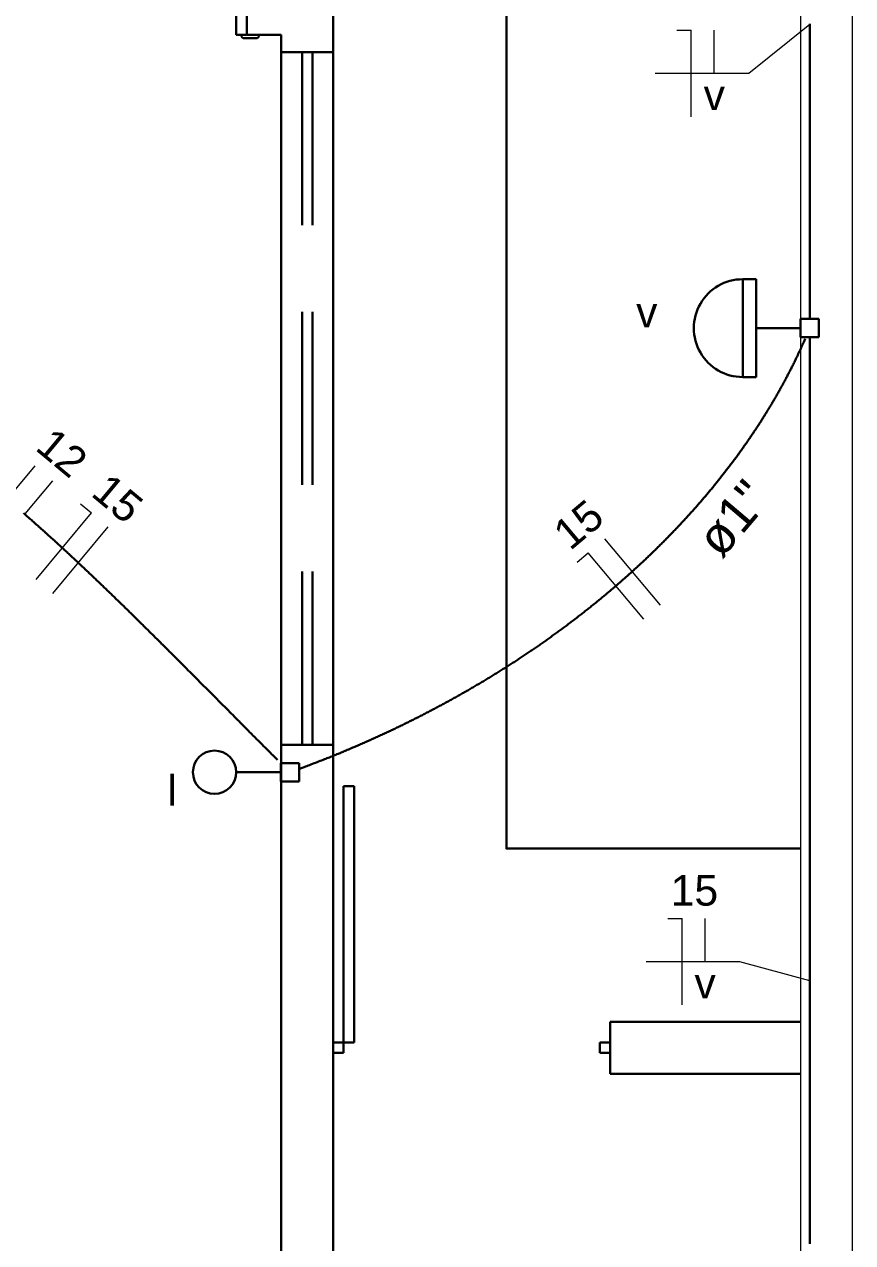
# Model space of a CAD drawing. Header units: millimetres. Extents: x 0 to 55.3, y 20.8 to 61.4.
# Drawn here: x 12.608 to 15, y 33.338 to 36.855 of the extents above; entities that cross this region are included whole.
import ezdxf

# ---------------------------------------------------------------- set-up
doc = ezdxf.new("R2010")
doc.units = ezdxf.units.MM
doc.linetypes.add('Dashed', pattern=[0.75, 0.5, -0.25])
for name, color, linetype, lineweight in [('ARQ_-_ALV_5', 1, 'Continuous', 30), ('ARQ_-_CALÇADA', 1, 'Continuous', 30), ('ARQ_-_JANELA_2', 2, 'Continuous', 30), ('ARQ_-_PORTA_2', 2, 'Continuous', 30), ('EL-Condutos', 4, 'Continuous', 30), ('EL-Fios', 2, 'Continuous', 20), ('EL-Textos_condutos', 2, 'Continuous', 20), ('EL-Textos_fios', 2, 'Continuous', 20), ('EL-Textos_pontos', 2, 'Continuous', 30), ('LOTE', 7, 'Continuous', 20), ('P-SIMBOL', 3, 'Continuous', 30)]:
    doc.layers.add(name, color=color, linetype=linetype, lineweight=lineweight)
doc.styles.add('Arial', font='Arial')

msp = doc.modelspace()

# ---------------------------------------------------------------- linework, layer by layer
at = {"layer": 'ARQ_-_ALV_5'}
for p, q in [((13.500002, 36.775499), (13.500002, 37.375499)), ((13.250002, 36.975499), (13.250002, 36.825499)), ((13.350002, 36.825499), (13.250002, 36.825499)), ((13.350002, 36.825499), (13.350002, 36.775499)), ((13.350002, 36.775499), (13.350002, 34.775499)), ((13.500002, 34.775499), (13.500002, 36.775499)), ((13.350002, 34.775499), (13.350002, 30.874499)), ((13.500002, 30.724499), (13.500002, 34.775499)), ((14.300002, 33.975499), (14.300002, 33.825499)), ((14.300002, 33.975499), (14.850002, 33.975499)), ((14.300002, 33.825499), (14.850002, 33.825499))]:
    msp.add_line(p, q, dxfattribs=at)
at = {"layer": 'ARQ_-_CALÇADA', "flags": 128}
msp.add_lwpolyline([(0.150002, 35.725499), (1.000002, 35.725499), (1.000002, 48.425499), (11.300002, 48.425499), (11.300002, 49.425499), (14.000002, 49.425499), (14.000002, 34.475499), (14.850002, 34.475499)], dxfattribs=at)
at = {"layer": 'ARQ_-_JANELA_2', "linetype": 'Dashed'}
for p, q in [((13.350002, 36.775499), (13.500002, 36.775499)), ((13.410002, 36.775499), (13.410002, 34.775499)), ((13.440002, 34.775499), (13.440002, 36.775499)), ((13.350002, 34.775499), (13.500002, 34.775499))]:
    msp.add_line(p, q, dxfattribs=at)
at = {"layer": 'ARQ_-_PORTA_2'}
for p, q in [((13.220002, 36.945499), (13.220002, 36.825499)), ((13.220002, 36.825499), (13.235002, 36.825499)), ((13.250002, 36.825499), (13.235002, 36.825499)), ((13.235002, 36.825499), (13.235002, 36.820499)), ((13.240002, 36.815499), (13.280002, 36.815499)), ((13.285002, 36.820499), (13.285002, 36.825499)), ((13.530002, 33.915499), (13.530002, 34.655499)), ((13.530002, 34.655499), (13.560002, 34.655499)), ((13.560002, 34.655499), (13.560002, 33.915499)), ((13.500002, 33.915499), (13.530002, 33.915499)), ((13.530002, 33.915499), (13.530002, 33.885499)), ((13.560002, 33.915499), (13.530002, 33.915499)), ((14.300002, 33.915499), (14.270002, 33.915499)), ((14.270002, 33.915499), (14.270002, 33.885499)), ((14.300002, 33.915499), (14.270002, 33.915499)), ((14.270002, 33.915499), (14.270002, 33.885499)), ((13.500002, 33.885499), (13.530002, 33.885499)), ((14.300002, 33.885499), (14.270002, 33.885499)), ((14.300002, 33.885499), (14.270002, 33.885499))]:
    msp.add_line(p, q, dxfattribs=at)
for centre, start, end in [((13.240002, 36.820499), 180, 270), ((13.280002, 36.820499), 270, 0)]:
    msp.add_arc(centre, 0.005, start, end, dxfattribs=at)
at = {"layer": 'EL-Condutos', "linetype": 'Continuous', "flags": 128}
for points in [[(14.876153, 36.004255), (14.876153, 36.0046), (14.876153, 36.005604), (14.876153, 36.007222), (14.876153, 36.00941), (14.876154, 36.012122), (14.876154, 36.015314), (14.876154, 36.01894), (14.876154, 36.022956), (14.876154, 36.027316), (14.876155, 36.031976), (14.876155, 36.036891), (14.876155, 36.042016), (14.876156, 36.047306), (14.876156, 36.052715), (14.876156, 36.058199), (14.876157, 36.063714), (14.876157, 36.069213), (14.876157, 36.074653), (14.876157, 36.079987), (14.876158, 36.085172), (14.876158, 36.089865), (14.876158, 36.094397), (14.876159, 36.09878), (14.876159, 36.103025), (14.876159, 36.107142), (14.876159, 36.111143), (14.876159, 36.115038), (14.87616, 36.118838), (14.87616, 36.122555), (14.87616, 36.126199), (14.87616, 36.12978), (14.876161, 36.133311), (14.876161, 36.136802), (14.876161, 36.140263), (14.876161, 36.143707), (14.876161, 36.147143), (14.876162, 36.150582), (14.876162, 36.154037), (14.876162, 36.157516), (14.876162, 36.161032), (14.876162, 36.164372), (14.876163, 36.16775), (14.876163, 36.171164), (14.876163, 36.174612), (14.876163, 36.178092), (14.876163, 36.181599), (14.876164, 36.185132), (14.876164, 36.188689), (14.876164, 36.192265), (14.876164, 36.19586), (14.876164, 36.199469), (14.876165, 36.203091), (14.876165, 36.206723), (14.876165, 36.210361), (14.876165, 36.214004), (14.876165, 36.217649), (14.876166, 36.221293), (14.876166, 36.224934), (14.876166, 36.228568), (14.876166, 36.232194), (14.876166, 36.235588), (14.876167, 36.238973), (14.876167, 36.242349), (14.876167, 36.245717), (14.876167, 36.249077), (14.876167, 36.252431), (14.876168, 36.255778), (14.876168, 36.259119), (14.876168, 36.262456), (14.876168, 36.265788), (14.876168, 36.269116), (14.876169, 36.272442), (14.876169, 36.275765), (14.876169, 36.279086), (14.876169, 36.282407), (14.876169, 36.285727), (14.87617, 36.289047), (14.87617, 36.292368), (14.87617, 36.29569), (14.87617, 36.299015), (14.87617, 36.302143), (14.87617, 36.305275), (14.876171, 36.308408), (14.876171, 36.311543), (14.876171, 36.314681), (14.876171, 36.317819), (14.876171, 36.32096), (14.876172, 36.324102), (14.876172, 36.327245), (14.876172, 36.330389), (14.876172, 36.333534), (14.876172, 36.336679), (14.876173, 36.339826), (14.876173, 36.342972), (14.876173, 36.346119), (14.876173, 36.349267), (14.876173, 36.352414), (14.876173, 36.35556), (14.876174, 36.358707), (14.876174, 36.361853), (14.876174, 36.364817), (14.876174, 36.36778), (14.876174, 36.370743), (14.876175, 36.373705), (14.876175, 36.376667), (14.876175, 36.379628), (14.876175, 36.382589), (14.876175, 36.38555), (14.876175, 36.38851), (14.876176, 36.391471), (14.876176, 36.394431), (14.876176, 36.39739), (14.876176, 36.40035), (14.876176, 36.403309), (14.876176, 36.406269), (14.876177, 36.409228), (14.876177, 36.412188), (14.876177, 36.415147), (14.876177, 36.418107), (14.876177, 36.421067), (14.876178, 36.423863), (14.876178, 36.42666), (14.876178, 36.429457), (14.876178, 36.432254), (14.876178, 36.435051), (14.876178, 36.437848), (14.876179, 36.440645), (14.876179, 36.443443), (14.876179, 36.44624), (14.876179, 36.449038), (14.876179, 36.451835), (14.876179, 36.454633), (14.87618, 36.45743), (14.87618, 36.460228), (14.87618, 36.463026), (14.87618, 36.465823), (14.87618, 36.468621), (14.87618, 36.471419), (14.876181, 36.474216), (14.876181, 36.477014), (14.876181, 36.479666), (14.876181, 36.482318), (14.876181, 36.48497), (14.876181, 36.487622), (14.876182, 36.490275), (14.876182, 36.492927), (14.876182, 36.495579), (14.876182, 36.49823), (14.876182, 36.500882), (14.876182, 36.503534), (14.876183, 36.506186), (14.876183, 36.508838), (14.876183, 36.51149), (14.876183, 36.514142), (14.876183, 36.516794), (14.876183, 36.519446), (14.876184, 36.522098), (14.876184, 36.52475), (14.876184, 36.527402), (14.876184, 36.530053), (14.876184, 36.532578), (14.876184, 36.535102), (14.876185, 36.537627), (14.876185, 36.540151), (14.876185, 36.542676), (14.876185, 36.5452), (14.876185, 36.547725), (14.876185, 36.550249), (14.876186, 36.552773), (14.876186, 36.555298), (14.876186, 36.557822), (14.876186, 36.560347), (14.876186, 36.562871), (14.876186, 36.565396), (14.876187, 36.56792), (14.876187, 36.570445), (14.876187, 36.572969), (14.876187, 36.575494), (14.876187, 36.578018), (14.876187, 36.580543), (14.876188, 36.582958), (14.876188, 36.585373), (14.876188, 36.587788), (14.876188, 36.590202), (14.876188, 36.592617), (14.876188, 36.595032), (14.876189, 36.597447), (14.876189, 36.599862), (14.876189, 36.602277), (14.876189, 36.604692), (14.876189, 36.607107), (14.876189, 36.609521), (14.876189, 36.611936), (14.87619, 36.614351), (14.87619, 36.616766), (14.87619, 36.619181), (14.87619, 36.621596), (14.87619, 36.624011), (14.87619, 36.626426), (14.876191, 36.62884), (14.876191, 36.631164), (14.876191, 36.633487), (14.876191, 36.63581), (14.876191, 36.638133), (14.876191, 36.640456), (14.876192, 36.64278), (14.876192, 36.645103), (14.876192, 36.647426), (14.876192, 36.649749), (14.876192, 36.652072), (14.876192, 36.654396), (14.876193, 36.656719), (14.876193, 36.659042), (14.876193, 36.661365), (14.876193, 36.663688), (14.876193, 36.666012), (14.876193, 36.668335), (14.876194, 36.670658), (14.876194, 36.672981), (14.876194, 36.675304), (14.876194, 36.677554), (14.876194, 36.679803), (14.876194, 36.682053), (14.876195, 36.684302), (14.876195, 36.686551), (14.876195, 36.688801), (14.876195, 36.69105), (14.876195, 36.6933), (14.876195, 36.695549), (14.876196, 36.697799), (14.876196, 36.700048), (14.876196, 36.702297), (14.876196, 36.704547), (14.876196, 36.706796), (14.876196, 36.709046), (14.876196, 36.711295), (14.876197, 36.713545), (14.876197, 36.715794), (14.876197, 36.718043), (14.876197, 36.720293), (14.876197, 36.722486), (14.876197, 36.72468), (14.876198, 36.726873), (14.876198, 36.729067), (14.876198, 36.731261), (14.876198, 36.733454), (14.876198, 36.735648), (14.876198, 36.737841), (14.876199, 36.740035), (14.876199, 36.742228), (14.876199, 36.744422), (14.876199, 36.746615), (14.876199, 36.748809), (14.876199, 36.751002), (14.8762, 36.753196), (14.8762, 36.75539), (14.8762, 36.757583), (14.8762, 36.759777), (14.8762, 36.76197), (14.876201, 36.764164), (14.876201, 36.766319), (14.876201, 36.768475), (14.876201, 36.770631), (14.876201, 36.772786), (14.876201, 36.774942), (14.876202, 36.777097), (14.876202, 36.779253), (14.876202, 36.781408), (14.876202, 36.783564), (14.876202, 36.78572), (14.876202, 36.787875), (14.876203, 36.790031), (14.876203, 36.792186), (14.876203, 36.794342), (14.876203, 36.796498), (14.876203, 36.798653), (14.876203, 36.800809), (14.876204, 36.802964), (14.876204, 36.80512), (14.876204, 36.807276), (14.876204, 36.809411), (14.876204, 36.811547), (14.876204, 36.813682), (14.876205, 36.815818), (14.876205, 36.817953), (14.876205, 36.820089), (14.876205, 36.822224), (14.876205, 36.82436), (14.876206, 36.826495), (14.876206, 36.828631), (14.876206, 36.830766), (14.876206, 36.832902), (14.876206, 36.835037), (14.876206, 36.837173), (14.876207, 36.839309), (14.876207, 36.841444), (14.876207, 36.84358), (14.876207, 36.845715), (14.876207, 36.847851), (14.876207, 36.849986), (14.876208, 36.85212), (14.876208, 36.854253), (14.876208, 36.856386)], [(14.876152, 35.953137), (14.876152, 35.952371), (14.876152, 35.950138), (14.876153, 35.946538), (14.876153, 35.941672), (14.876153, 35.93564), (14.876153, 35.928541), (14.876153, 35.920476), (14.876153, 35.911545), (14.876154, 35.901847), (14.876154, 35.891482), (14.876154, 35.880551), (14.876155, 35.869154), (14.876155, 35.85739), (14.876155, 35.84536), (14.876156, 35.833163), (14.876156, 35.8209), (14.876156, 35.808671), (14.876156, 35.796575), (14.876157, 35.784712), (14.876157, 35.773184), (14.876157, 35.762766), (14.876158, 35.752703), (14.876158, 35.742973), (14.876158, 35.733549), (14.876158, 35.724408), (14.876159, 35.715525), (14.876159, 35.706877), (14.876159, 35.698439), (14.876159, 35.690187), (14.87616, 35.682097), (14.87616, 35.674144), (14.87616, 35.666304), (14.87616, 35.658553), (14.87616, 35.650866), (14.876161, 35.64322), (14.876161, 35.63559), (14.876161, 35.627952), (14.876161, 35.620282), (14.876161, 35.612555), (14.876162, 35.604747), (14.876162, 35.597344), (14.876162, 35.589855), (14.876162, 35.582285), (14.876162, 35.574641), (14.876163, 35.566928), (14.876163, 35.559153), (14.876163, 35.55132), (14.876163, 35.543437), (14.876163, 35.535509), (14.876164, 35.527541), (14.876164, 35.51954), (14.876164, 35.511511), (14.876164, 35.503461), (14.876165, 35.495395), (14.876165, 35.48732), (14.876165, 35.47924), (14.876165, 35.471163), (14.876165, 35.463093), (14.876166, 35.455037), (14.876166, 35.447), (14.876166, 35.439489), (14.876166, 35.431998), (14.876166, 35.424526), (14.876167, 35.417073), (14.876167, 35.409636), (14.876167, 35.402215), (14.876167, 35.394808), (14.876167, 35.387412), (14.876168, 35.380028), (14.876168, 35.372654), (14.876168, 35.365287), (14.876168, 35.357927), (14.876168, 35.350573), (14.876169, 35.343222), (14.876169, 35.335874), (14.876169, 35.328526), (14.876169, 35.321178), (14.876169, 35.313829), (14.87617, 35.306476), (14.87617, 35.299118), (14.87617, 35.292204), (14.87617, 35.285285), (14.87617, 35.278362), (14.876171, 35.271434), (14.876171, 35.264502), (14.876171, 35.257567), (14.876171, 35.250627), (14.876171, 35.243685), (14.876172, 35.236741), (14.876172, 35.229794), (14.876172, 35.222845), (14.876172, 35.215894), (14.876172, 35.208942), (14.876172, 35.201989), (14.876173, 35.195036), (14.876173, 35.188082), (14.876173, 35.181129), (14.876173, 35.174176), (14.876173, 35.167223), (14.876174, 35.160272), (14.876174, 35.153733), (14.876174, 35.147196), (14.876174, 35.140659), (14.876174, 35.134124), (14.876175, 35.12759), (14.876175, 35.121057), (14.876175, 35.114524), (14.876175, 35.107992), (14.876175, 35.101461), (14.876175, 35.09493), (14.876176, 35.0884), (14.876176, 35.081871), (14.876176, 35.075341), (14.876176, 35.068812), (14.876176, 35.062283), (14.876177, 35.055754), (14.876177, 35.049225), (14.876177, 35.042696), (14.876177, 35.036167), (14.876177, 35.029637), (14.876177, 35.023476), (14.876178, 35.017315), (14.876178, 35.011154), (14.876178, 35.004992), (14.876178, 34.99883), (14.876178, 34.992668), (14.876178, 34.986505), (14.876179, 34.980343), (14.876179, 34.97418), (14.876179, 34.968017), (14.876179, 34.961854), (14.876179, 34.955691), (14.87618, 34.949528), (14.87618, 34.943365), (14.87618, 34.937202), (14.87618, 34.931038), (14.87618, 34.924875), (14.87618, 34.918712), (14.876181, 34.912549), (14.876181, 34.906386), (14.876181, 34.900551), (14.876181, 34.894716), (14.876181, 34.888881), (14.876181, 34.883046), (14.876182, 34.877211), (14.876182, 34.871376), (14.876182, 34.865541), (14.876182, 34.859707), (14.876182, 34.853872), (14.876182, 34.848037), (14.876183, 34.842203), (14.876183, 34.836368), (14.876183, 34.830534), (14.876183, 34.824699), (14.876183, 34.818865), (14.876183, 34.81303), (14.876184, 34.807196), (14.876184, 34.801361), (14.876184, 34.795526), (14.876184, 34.789692), (14.876184, 34.784144), (14.876185, 34.778596), (14.876185, 34.773048), (14.876185, 34.7675), (14.876185, 34.761951), (14.876185, 34.756403), (14.876185, 34.750855), (14.876186, 34.745307), (14.876186, 34.739759), (14.876186, 34.734211), (14.876186, 34.728662), (14.876186, 34.723114), (14.876186, 34.717566), (14.876187, 34.712018), (14.876187, 34.70647), (14.876187, 34.700922), (14.876187, 34.695373), (14.876187, 34.689825), (14.876187, 34.684277), (14.876188, 34.678729), (14.876188, 34.673426), (14.876188, 34.668123), (14.876188, 34.66282), (14.876188, 34.657517), (14.876188, 34.652214), (14.876189, 34.646911), (14.876189, 34.641608), (14.876189, 34.636305), (14.876189, 34.631002), (14.876189, 34.625699), (14.876189, 34.620396), (14.87619, 34.615093), (14.87619, 34.60979), (14.87619, 34.604487), (14.87619, 34.599184), (14.87619, 34.593881), (14.87619, 34.588579), (14.876191, 34.583276), (14.876191, 34.577973), (14.876191, 34.57267), (14.876191, 34.567571), (14.876191, 34.562472), (14.876191, 34.557372), (14.876192, 34.552273), (14.876192, 34.547174), (14.876192, 34.542075), (14.876192, 34.536976), (14.876192, 34.531877), (14.876192, 34.526778), (14.876193, 34.521679), (14.876193, 34.51658), (14.876193, 34.511481), (14.876193, 34.506382), (14.876193, 34.501283), (14.876193, 34.496184), (14.876194, 34.491084), (14.876194, 34.485985), (14.876194, 34.480886), (14.876194, 34.475787), (14.876194, 34.470688), (14.876194, 34.465752), (14.876195, 34.460815), (14.876195, 34.455879), (14.876195, 34.450942), (14.876195, 34.446006), (14.876195, 34.441069), (14.876195, 34.436132), (14.876196, 34.431196), (14.876196, 34.426259), (14.876196, 34.421323), (14.876196, 34.416386), (14.876196, 34.41145), (14.876196, 34.406513), (14.876197, 34.401577), (14.876197, 34.39664), (14.876197, 34.391704), (14.876197, 34.386767), (14.876197, 34.381831), (14.876197, 34.376894), (14.876198, 34.371958), (14.876198, 34.367142), (14.876198, 34.362327), (14.876198, 34.357512), (14.876198, 34.352696), (14.876198, 34.347881), (14.876199, 34.343066), (14.876199, 34.33825), (14.876199, 34.333435), (14.876199, 34.32862), (14.876199, 34.323804), (14.876199, 34.318989), (14.8762, 34.314174), (14.8762, 34.309359), (14.8762, 34.304543), (14.8762, 34.299728), (14.8762, 34.294913), (14.8762, 34.290097), (14.876201, 34.285282), (14.876201, 34.280467), (14.876201, 34.275651), (14.876201, 34.270916), (14.876201, 34.26618), (14.876202, 34.261445), (14.876202, 34.25671), (14.876202, 34.251974), (14.876202, 34.247239), (14.876202, 34.242503), (14.876202, 34.237768), (14.876203, 34.233033), (14.876203, 34.228297), (14.876203, 34.223562), (14.876203, 34.218826), (14.876203, 34.214091), (14.876203, 34.209355), (14.876204, 34.20462), (14.876204, 34.199885), (14.876204, 34.195149), (14.876204, 34.190414), (14.876204, 34.185678), (14.876205, 34.180943), (14.876205, 34.176246), (14.876205, 34.171549), (14.876205, 34.166852), (14.876205, 34.162155), (14.876205, 34.157458), (14.876206, 34.152762), (14.876206, 34.148065), (14.876206, 34.143368), (14.876206, 34.138671), (14.876206, 34.133974), (14.876207, 34.129277), (14.876207, 34.12458), (14.876207, 34.119884), (14.876207, 34.115187), (14.876207, 34.11049), (14.876207, 34.105793), (14.876208, 34.101096), (14.876208, 34.096399), (14.876208, 34.091702), (14.876208, 34.087005), (14.876208, 34.082306), (14.876209, 34.077606), (14.876209, 34.072907), (14.876209, 34.068207), (14.876209, 34.063507), (14.876209, 34.058808), (14.87621, 34.054108), (14.87621, 34.049408), (14.87621, 34.044709), (14.87621, 34.040009), (14.87621, 34.035309), (14.87621, 34.03061), (14.876211, 34.02591), (14.876211, 34.021211), (14.876211, 34.016511), (14.876211, 34.011811), (14.876211, 34.007112), (14.876212, 34.002412), (14.876212, 33.997712), (14.876212, 33.993013), (14.876212, 33.988269), (14.876212, 33.983525), (14.876213, 33.978781), (14.876213, 33.974038), (14.876213, 33.969294), (14.876213, 33.96455), (14.876213, 33.959807), (14.876214, 33.955063), (14.876214, 33.950319), (14.876214, 33.945575), (14.876214, 33.940832), (14.876214, 33.936088), (14.876215, 33.931344), (14.876215, 33.9266), (14.876215, 33.921857), (14.876215, 33.917113), (14.876215, 33.912369), (14.876216, 33.907625), (14.876216, 33.902882), (14.876216, 33.898138), (14.876216, 33.893309), (14.876216, 33.88848), (14.876217, 33.88365), (14.876217, 33.878821), (14.876217, 33.873992), (14.876217, 33.869163), (14.876218, 33.864334), (14.876218, 33.859504), (14.876218, 33.854675), (14.876218, 33.849846), (14.876218, 33.845017), (14.876219, 33.840188), (14.876219, 33.835359), (14.876219, 33.830529), (14.876219, 33.8257), (14.876219, 33.820871), (14.87622, 33.816042), (14.87622, 33.811213), (14.87622, 33.806384), (14.87622, 33.801554), (14.876221, 33.796598), (14.876221, 33.791643), (14.876221, 33.786687), (14.876221, 33.781731), (14.876221, 33.776775), (14.876222, 33.771819), (14.876222, 33.766863), (14.876222, 33.761907), (14.876222, 33.756951), (14.876223, 33.751995), (14.876223, 33.747039), (14.876223, 33.742083), (14.876223, 33.737127), (14.876223, 33.732171), (14.876224, 33.727215), (14.876224, 33.722259), (14.876224, 33.717304), (14.876224, 33.712348), (14.876225, 33.707392), (14.876225, 33.702436), (14.876225, 33.697312), (14.876225, 33.692188), (14.876226, 33.687064), (14.876226, 33.68194), (14.876226, 33.676816), (14.876226, 33.671692), (14.876227, 33.666568), (14.876227, 33.661443), (14.876227, 33.656319), (14.876227, 33.651195), (14.876227, 33.646071), (14.876228, 33.640947), (14.876228, 33.635823), (14.876228, 33.630699), (14.876228, 33.625575), (14.876229, 33.620451), (14.876229, 33.615327), (14.876229, 33.610203), (14.876229, 33.605079), (14.87623, 33.599955), (14.87623, 33.594622), (14.87623, 33.589288), (14.87623, 33.583955), (14.876231, 33.578621), (14.876231, 33.573288), (14.876231, 33.567955), (14.876231, 33.562621), (14.876232, 33.557288), (14.876232, 33.551954), (14.876232, 33.546621), (14.876233, 33.541287), (14.876233, 33.535954), (14.876233, 33.53062), (14.876233, 33.525287), (14.876234, 33.519954), (14.876234, 33.51462), (14.876234, 33.509287), (14.876234, 33.503953), (14.876235, 33.49862), (14.876235, 33.493286), (14.876235, 33.487702), (14.876235, 33.482118), (14.876236, 33.476534), (14.876236, 33.470949), (14.876236, 33.465365), (14.876236, 33.459781), (14.876237, 33.454197), (14.876237, 33.448612), (14.876237, 33.443028), (14.876238, 33.437444), (14.876238, 33.43186), (14.876238, 33.426276), (14.876238, 33.420691), (14.876239, 33.415107), (14.876239, 33.409523), (14.876239, 33.403939), (14.87624, 33.398355), (14.87624, 33.392771), (14.87624, 33.387186), (14.87624, 33.381602), (14.876241, 33.375726), (14.876241, 33.36985), (14.876241, 33.363974), (14.876242, 33.358098), (14.876242, 33.352222), (14.876242, 33.346346), (14.876242, 33.340469), (14.876243, 33.334593)], [(12.605627, 35.4439), (12.608229, 35.441633), (12.610829, 35.439364), (12.613428, 35.437094), (12.616025, 35.434821), (12.61862, 35.432547), (12.621214, 35.43027), (12.623841, 35.427962), (12.626467, 35.425651), (12.62909, 35.423339), (12.631713, 35.421025), (12.634333, 35.418709), (12.636952, 35.416391), (12.63957, 35.414072), (12.642186, 35.411751), (12.6448, 35.409428), (12.647413, 35.407103), (12.650024, 35.404776), (12.652633, 35.402448), (12.655242, 35.400118), (12.657848, 35.397787), (12.660453, 35.395453), (12.663057, 35.393118), (12.665659, 35.390782), (12.66826, 35.388443), (12.670859, 35.386104), (12.673457, 35.383762), (12.67609, 35.381386), (12.678721, 35.379008), (12.681351, 35.376628), (12.68398, 35.374247), (12.686607, 35.371864), (12.689233, 35.36948), (12.691857, 35.367094), (12.69448, 35.364706), (12.697101, 35.362317), (12.699721, 35.359926), (12.70234, 35.357534), (12.704957, 35.35514), (12.707573, 35.352745), (12.710187, 35.350349), (12.7128, 35.34795), (12.715412, 35.345551), (12.718022, 35.343149), (12.720631, 35.340747), (12.723239, 35.338343), (12.725845, 35.335937), (12.728489, 35.333495), (12.731132, 35.331051), (12.733773, 35.328606), (12.736412, 35.326159), (12.739051, 35.323711), (12.741688, 35.321261), (12.744324, 35.31881), (12.746958, 35.316358), (12.749591, 35.313904), (12.752223, 35.311449), (12.754854, 35.308992), (12.757484, 35.306535), (12.760112, 35.304076), (12.762739, 35.301615), (12.765365, 35.299154), (12.76799, 35.296691), (12.770613, 35.294226), (12.773235, 35.291761), (12.775856, 35.289294), (12.778476, 35.286826), (12.781135, 35.284319), (12.783793, 35.281811), (12.78645, 35.279301), (12.789106, 35.27679), (12.79176, 35.274278), (12.794413, 35.271765), (12.797065, 35.26925), (12.799716, 35.266735), (12.802366, 35.264218), (12.805015, 35.2617), (12.807663, 35.259181), (12.810309, 35.25666), (12.812955, 35.254139), (12.815599, 35.251616), (12.818243, 35.249093), (12.820885, 35.246568), (12.823527, 35.244042), (12.826167, 35.241515), (12.828806, 35.238987), (12.831445, 35.236458), (12.834124, 35.233888), (12.836802, 35.231317), (12.839479, 35.228744), (12.842155, 35.226171), (12.844831, 35.223596), (12.847505, 35.221021), (12.850178, 35.218444), (12.85285, 35.215867), (12.855522, 35.213288), (12.858192, 35.210709), (12.860861, 35.208128), (12.86353, 35.205547), (12.866197, 35.202965), (12.868864, 35.200381), (12.87153, 35.197797), (12.874195, 35.195212), (12.876859, 35.192626), (12.879522, 35.190039), (12.882184, 35.187451), (12.884845, 35.184863), (12.887549, 35.182231), (12.890252, 35.179598), (12.892955, 35.176965), (12.895656, 35.17433), (12.898357, 35.171695), (12.901057, 35.169059), (12.903756, 35.166422), (12.906454, 35.163785), (12.909151, 35.161146), (12.911848, 35.158507), (12.914544, 35.155866), (12.917239, 35.153225), (12.919933, 35.150584), (12.922627, 35.147941), (12.92532, 35.145298), (12.928012, 35.142654), (12.930703, 35.140009), (12.933394, 35.137363), (12.936085, 35.134717), (12.938774, 35.13207), (12.941508, 35.129377), (12.944241, 35.126685), (12.946974, 35.123991), (12.949706, 35.121297), (12.952437, 35.118602), (12.955168, 35.115906), (12.957898, 35.11321), (12.960627, 35.110513), (12.963356, 35.107815), (12.966084, 35.105117), (12.968811, 35.102418), (12.971538, 35.099719), (12.974264, 35.097019), (12.976989, 35.094319), (12.979714, 35.091618), (12.982438, 35.088917), (12.985161, 35.086216), (12.987883, 35.083514), (12.990605, 35.080811), (12.993326, 35.078108), (12.996093, 35.075359), (12.99886, 35.072609), (13.001626, 35.069859), (13.004391, 35.067108), (13.007155, 35.064357), (13.00992, 35.061605), (13.012683, 35.058853), (13.015447, 35.0561), (13.01821, 35.053347), (13.020973, 35.050593), (13.023735, 35.047838), (13.026498, 35.045082), (13.02926, 35.042326), (13.032022, 35.039569), (13.034785, 35.036811), (13.037547, 35.034052), (13.040309, 35.031293), (13.043072, 35.028532), (13.045834, 35.025771), (13.048597, 35.023009), (13.051409, 35.020197), (13.05422, 35.017385), (13.057031, 35.014572), (13.059842, 35.011758), (13.062653, 35.008944), (13.065464, 35.00613), (13.068274, 35.003316), (13.071083, 35.000502), (13.073891, 34.997688), (13.076698, 34.994875), (13.079504, 34.992062), (13.082309, 34.98925), (13.085112, 34.986439), (13.087914, 34.983629), (13.090714, 34.98082), (13.093512, 34.978012), (13.096308, 34.975207), (13.099102, 34.972402), (13.101893, 34.9696), (13.104682, 34.9668), (13.107518, 34.963952), (13.110352, 34.961107), (13.113184, 34.958262), (13.116015, 34.955418), (13.118846, 34.952573), (13.121677, 34.949729), (13.124509, 34.946883), (13.127343, 34.944035), (13.130178, 34.941185), (13.133017, 34.938332), (13.135858, 34.935475), (13.138703, 34.932614), (13.141553, 34.929749), (13.144408, 34.926878), (13.147268, 34.924002), (13.150135, 34.921119), (13.153009, 34.918229), (13.15589, 34.915332), (13.158779, 34.912426), (13.161677, 34.909512), (13.164635, 34.906536), (13.167602, 34.903553), (13.170573, 34.900565), (13.173547, 34.897574), (13.176521, 34.894582), (13.179494, 34.891592), (13.182463, 34.888606), (13.185426, 34.885626), (13.18838, 34.882654), (13.191324, 34.879694), (13.194255, 34.876746), (13.19717, 34.873813), (13.200068, 34.870898), (13.202946, 34.868003), (13.205803, 34.86513), (13.208635, 34.862281), (13.21144, 34.859459), (13.214217, 34.856666), (13.216963, 34.853903), (13.219676, 34.851174), (13.222403, 34.848431), (13.225103, 34.845715), (13.227783, 34.843019), (13.230452, 34.840334), (13.233119, 34.837652), (13.235793, 34.834963), (13.238482, 34.832259), (13.241195, 34.829532), (13.24394, 34.826772), (13.246727, 34.823972), (13.249564, 34.821122), (13.252459, 34.818214), (13.255422, 34.815239), (13.258461, 34.812189), (13.261584, 34.809054), (13.264801, 34.805827), (13.26812, 34.802498), (13.271549, 34.799059), (13.275098, 34.795502), (13.278775, 34.791817), (13.282653, 34.787931), (13.28664, 34.783937), (13.290703, 34.779869), (13.294807, 34.775759), (13.29892, 34.771642), (13.303009, 34.767549), (13.30704, 34.763514), (13.31098, 34.759571), (13.314796, 34.755752), (13.318455, 34.752091), (13.321923, 34.748621), (13.325167, 34.745375), (13.328154, 34.742387), (13.33085, 34.73969), (13.333223, 34.737316), (13.335239, 34.735299), (13.336865, 34.733673), (13.338068, 34.73247), (13.338814, 34.731724), (13.33907, 34.731468)]]:
    msp.add_lwpolyline(points, dxfattribs=at)
at = {"layer": 'EL-Condutos', "linetype": 'Dashed', "ltscale": 7, "flags": 128}
msp.add_lwpolyline([(13.400786, 34.705433), (13.401065, 34.705537), (13.401877, 34.70584), (13.403185, 34.706329), (13.404955, 34.706991), (13.407149, 34.707812), (13.409732, 34.708779), (13.412667, 34.70988), (13.415918, 34.7111), (13.419449, 34.712426), (13.423223, 34.713846), (13.427205, 34.715346), (13.431358, 34.716912), (13.435646, 34.718532), (13.440033, 34.720192), (13.444482, 34.721879), (13.448959, 34.72358), (13.453425, 34.725282), (13.457845, 34.72697), (13.462184, 34.728633), (13.466404, 34.730257), (13.470468, 34.731827), (13.474389, 34.733349), (13.478174, 34.734826), (13.481835, 34.736261), (13.485381, 34.737658), (13.488821, 34.739021), (13.492166, 34.740352), (13.495424, 34.741657), (13.498606, 34.742937), (13.501721, 34.744197), (13.504778, 34.74544), (13.507789, 34.746669), (13.510761, 34.747889), (13.513705, 34.749103), (13.516631, 34.750314), (13.519547, 34.751526), (13.522465, 34.752742), (13.525393, 34.753966), (13.528341, 34.755201), (13.531318, 34.756452), (13.534326, 34.757717), (13.53737, 34.758999), (13.540448, 34.760298), (13.543557, 34.761613), (13.546696, 34.762942), (13.54986, 34.764285), (13.553049, 34.76564), (13.556258, 34.767008), (13.559487, 34.768386), (13.562731, 34.769774), (13.565988, 34.771171), (13.569256, 34.772576), (13.572533, 34.773988), (13.575815, 34.775407), (13.5791, 34.77683), (13.582385, 34.778258), (13.585668, 34.779689), (13.588947, 34.781123), (13.592218, 34.782558), (13.59548, 34.783993), (13.59872, 34.785424), (13.601949, 34.786855), (13.605166, 34.788285), (13.608374, 34.789716), (13.611571, 34.791148), (13.61476, 34.79258), (13.61794, 34.794014), (13.621113, 34.795449), (13.624278, 34.796885), (13.627438, 34.798323), (13.630592, 34.799763), (13.633741, 34.801205), (13.636886, 34.80265), (13.640027, 34.804098), (13.643165, 34.805548), (13.646302, 34.807002), (13.649437, 34.80846), (13.652571, 34.809921), (13.655705, 34.811387), (13.65884, 34.812856), (13.661965, 34.814326), (13.665092, 34.8158), (13.66822, 34.817278), (13.671349, 34.818761), (13.674478, 34.820248), (13.677607, 34.821739), (13.680737, 34.823235), (13.683866, 34.824734), (13.686995, 34.826237), (13.690124, 34.827745), (13.693252, 34.829256), (13.69638, 34.830771), (13.699506, 34.832289), (13.702632, 34.833811), (13.705755, 34.835337), (13.708878, 34.836867), (13.711998, 34.838399), (13.715117, 34.839936), (13.718234, 34.841475), (13.721348, 34.843018), (13.724449, 34.844559), (13.727547, 34.846102), (13.730643, 34.847649), (13.733737, 34.849199), (13.736829, 34.850753), (13.739918, 34.852309), (13.743005, 34.853869), (13.74609, 34.855432), (13.749173, 34.856999), (13.752253, 34.858569), (13.755332, 34.860142), (13.758409, 34.861718), (13.761483, 34.863298), (13.764556, 34.864881), (13.767627, 34.866468), (13.770696, 34.868058), (13.773764, 34.869652), (13.776829, 34.871249), (13.779893, 34.872849), (13.782955, 34.874453), (13.786004, 34.876054), (13.789052, 34.877659), (13.792098, 34.879268), (13.795142, 34.880879), (13.798185, 34.882495), (13.801226, 34.884113), (13.804265, 34.885736), (13.807303, 34.887361), (13.810338, 34.888991), (13.813372, 34.890623), (13.816405, 34.892259), (13.819435, 34.893899), (13.822464, 34.895541), (13.825491, 34.897188), (13.828516, 34.898838), (13.831539, 34.900491), (13.83456, 34.902147), (13.83758, 34.903807), (13.840597, 34.905471), (13.843613, 34.907137), (13.846614, 34.908801), (13.849614, 34.910468), (13.852611, 34.912138), (13.855607, 34.913811), (13.858601, 34.915488), (13.861592, 34.917168), (13.864582, 34.918852), (13.86757, 34.920539), (13.870556, 34.922229), (13.87354, 34.923923), (13.876522, 34.92562), (13.879502, 34.927321), (13.88248, 34.929024), (13.885456, 34.930732), (13.88843, 34.932442), (13.891402, 34.934157), (13.894372, 34.935874), (13.897341, 34.937595), (13.900307, 34.939319), (13.903271, 34.941047), (13.906221, 34.94277), (13.909168, 34.944497), (13.912114, 34.946227), (13.915057, 34.947961), (13.917999, 34.949698), (13.920939, 34.951438), (13.923876, 34.953182), (13.926812, 34.954929), (13.929745, 34.95668), (13.932677, 34.958433), (13.935607, 34.960191), (13.938534, 34.961951), (13.94146, 34.963715), (13.944383, 34.965482), (13.947305, 34.967253), (13.950224, 34.969027), (13.953142, 34.970805), (13.956057, 34.972585), (13.95897, 34.974369), (13.961881, 34.976157), (13.964777, 34.97794), (13.96767, 34.979725), (13.970562, 34.981515), (13.973451, 34.983307), (13.976338, 34.985103), (13.979224, 34.986902), (13.982107, 34.988705), (13.984988, 34.990511), (13.987866, 34.99232), (13.990743, 34.994133), (13.993618, 34.995949), (13.99649, 34.997768), (13.999361, 34.999591), (14.002229, 35.001417), (14.005095, 35.003246), (14.007959, 35.005079), (14.010821, 35.006915), (14.013681, 35.008755), (14.016538, 35.010597), (14.019394, 35.012444), (14.022233, 35.014284), (14.02507, 35.016128), (14.027904, 35.017975), (14.030737, 35.019825), (14.033567, 35.021679), (14.036396, 35.023536), (14.039222, 35.025396), (14.042045, 35.027259), (14.044867, 35.029126), (14.047687, 35.030997), (14.050504, 35.03287), (14.053319, 35.034747), (14.056132, 35.036627), (14.058942, 35.038511), (14.061751, 35.040398), (14.064557, 35.042288), (14.067361, 35.044182), (14.070162, 35.046079), (14.072962, 35.047979), (14.075759, 35.049882), (14.078539, 35.051779), (14.081317, 35.05368), (14.084092, 35.055583), (14.086866, 35.05749), (14.089637, 35.0594), (14.092406, 35.061314), (14.095173, 35.06323), (14.097937, 35.06515), (14.100699, 35.067074), (14.103459, 35.069), (14.106216, 35.07093), (14.108971, 35.072864), (14.111724, 35.0748), (14.114474, 35.07674), (14.117222, 35.078683), (14.119968, 35.08063), (14.122711, 35.08258), (14.125452, 35.084533), (14.128191, 35.086489), (14.130927, 35.088449), (14.133646, 35.090401), (14.136363, 35.092357), (14.139077, 35.094316), (14.141789, 35.096278), (14.144498, 35.098243), (14.147205, 35.100212), (14.14991, 35.102184), (14.152612, 35.104159), (14.155312, 35.106138), (14.15801, 35.10812), (14.160705, 35.110105), (14.163397, 35.112093), (14.166088, 35.114085), (14.168775, 35.11608), (14.171461, 35.118078), (14.174144, 35.12008), (14.176824, 35.122085), (14.179502, 35.124093), (14.182177, 35.126104), (14.18485, 35.128119), (14.187506, 35.130126), (14.190158, 35.132135), (14.192809, 35.134148), (14.195456, 35.136165), (14.198102, 35.138184), (14.200744, 35.140207), (14.203385, 35.142233), (14.206023, 35.144262), (14.208658, 35.146295), (14.211291, 35.148331), (14.213921, 35.15037), (14.216549, 35.152412), (14.219174, 35.154458), (14.221797, 35.156507), (14.224417, 35.158559), (14.227034, 35.160614), (14.229649, 35.162673), (14.232261, 35.164735), (14.234871, 35.1668), (14.237478, 35.168869), (14.240067, 35.170928), (14.242654, 35.172991), (14.245238, 35.175057), (14.247819, 35.177126), (14.250398, 35.179198), (14.252974, 35.181274), (14.255548, 35.183353), (14.258118, 35.185435), (14.260687, 35.18752), (14.263252, 35.189609), (14.265815, 35.191701), (14.268376, 35.193796), (14.270933, 35.195894), (14.273488, 35.197995), (14.276041, 35.2001), (14.27859, 35.202208), (14.281137, 35.20432), (14.283682, 35.206434), (14.286223, 35.208552), (14.288762, 35.210673), (14.291283, 35.212784), (14.293801, 35.214899), (14.296316, 35.217016), (14.298828, 35.219137), (14.301338, 35.221261), (14.303845, 35.223388), (14.306349, 35.225519), (14.308851, 35.227653), (14.311349, 35.229789), (14.313845, 35.23193), (14.316339, 35.234073), (14.318829, 35.23622), (14.321317, 35.238369), (14.323802, 35.240522), (14.326284, 35.242679), (14.328763, 35.244838), (14.33124, 35.247001), (14.333713, 35.249167), (14.336184, 35.251336), (14.338652, 35.253508), (14.341102, 35.25567), (14.343549, 35.257835), (14.345993, 35.260003), (14.348434, 35.262174), (14.350872, 35.264349), (14.353307, 35.266526), (14.35574, 35.268707), (14.35817, 35.270891), (14.360597, 35.273079), (14.363021, 35.275269), (14.365442, 35.277463), (14.36786, 35.27966), (14.370275, 35.28186), (14.372687, 35.284063), (14.375097, 35.286269), (14.377503, 35.288479), (14.379907, 35.290692), (14.382307, 35.292908), (14.384705, 35.295127), (14.3871, 35.297349), (14.389476, 35.299561), (14.391849, 35.301775), (14.39422, 35.303992), (14.396587, 35.306213), (14.398951, 35.308437), (14.401313, 35.310664), (14.403671, 35.312894), (14.406027, 35.315127), (14.408379, 35.317364), (14.410728, 35.319603), (14.413075, 35.321846), (14.415418, 35.324092), (14.417759, 35.326341), (14.420096, 35.328593), (14.42243, 35.330848), (14.424761, 35.333107), (14.427089, 35.335369), (14.429414, 35.337634), (14.431736, 35.339902), (14.434055, 35.342173), (14.436356, 35.344432), (14.438653, 35.346695), (14.440947, 35.34896), (14.443238, 35.351229), (14.445526, 35.353501), (14.447811, 35.355776), (14.450093, 35.358054), (14.452372, 35.360335), (14.454647, 35.36262), (14.45692, 35.364907), (14.459189, 35.367198), (14.461455, 35.369491), (14.463718, 35.371788), (14.465978, 35.374088), (14.468234, 35.376392), (14.470488, 35.378698), (14.472738, 35.381007), (14.474985, 35.38332), (14.477229, 35.385635), (14.479469, 35.387954), (14.481691, 35.390261), (14.48391, 35.39257), (14.486126, 35.394883), (14.488339, 35.397198), (14.490548, 35.399517), (14.492754, 35.401839), (14.494957, 35.404164), (14.497156, 35.406492), (14.499353, 35.408823), (14.501545, 35.411157), (14.503735, 35.413494), (14.505922, 35.415835), (14.508105, 35.418178), (14.510284, 35.420525), (14.512461, 35.422874), (14.514634, 35.425227), (14.516803, 35.427583), (14.51897, 35.429942), (14.521133, 35.432304), (14.523292, 35.434669), (14.525434, 35.437021), (14.527572, 35.439376), (14.529707, 35.441735), (14.531838, 35.444096), (14.533967, 35.446461), (14.536091, 35.448828), (14.538213, 35.451198), (14.540331, 35.453572), (14.542445, 35.455949), (14.544556, 35.458328), (14.546664, 35.460711), (14.548768, 35.463097), (14.550868, 35.465486), (14.552966, 35.467878), (14.555059, 35.470272), (14.55715, 35.47267), (14.559236, 35.475072), (14.56132, 35.477476), (14.563399, 35.479883), (14.565475, 35.482293), (14.567534, 35.48469), (14.569589, 35.48709), (14.571641, 35.489493), (14.573689, 35.491899), (14.575733, 35.494308), (14.577774, 35.49672), (14.579812, 35.499135), (14.581845, 35.501552), (14.583876, 35.503973), (14.585902, 35.506397), (14.587925, 35.508824), (14.589945, 35.511254), (14.591961, 35.513687), (14.593973, 35.516123), (14.595982, 35.518562), (14.597986, 35.521004), (14.599988, 35.523449), (14.601985, 35.525897), (14.603979, 35.528348), (14.605969, 35.530802), (14.607942, 35.533242), (14.609912, 35.535685), (14.611878, 35.538132), (14.61384, 35.540581), (14.615798, 35.543033), (14.617753, 35.545488), (14.619704, 35.547946), (14.621651, 35.550407), (14.623595, 35.552871), (14.625534, 35.555338), (14.62747, 35.557808), (14.629403, 35.560281), (14.631331, 35.562757), (14.633256, 35.565236), (14.635177, 35.567717), (14.637094, 35.570202), (14.639007, 35.57269), (14.640917, 35.575181), (14.642823, 35.577674), (14.644725, 35.580171), (14.64661, 35.582654), (14.648492, 35.58514), (14.65037, 35.587629), (14.652244, 35.590121), (14.654114, 35.592616), (14.65598, 35.595114), (14.657842, 35.597614), (14.659701, 35.600118), (14.661555, 35.602624), (14.663406, 35.605133), (14.665253, 35.607645), (14.667095, 35.61016), (14.668934, 35.612677), (14.670769, 35.615198), (14.672599, 35.617721), (14.674426, 35.620246), (14.676249, 35.622775), (14.678067, 35.625306), (14.679882, 35.62784), (14.681692, 35.630377), (14.683487, 35.6329), (14.685277, 35.635425), (14.687064, 35.637954), (14.688846, 35.640485), (14.690624, 35.643019), (14.692399, 35.645556), (14.694169, 35.648095), (14.695936, 35.650638), (14.697698, 35.653184), (14.699456, 35.655732), (14.701211, 35.658284), (14.702961, 35.660839), (14.704708, 35.663397), (14.70645, 35.665958), (14.708189, 35.668523), (14.709923, 35.67109), (14.711654, 35.673661), (14.713381, 35.676236), (14.715103, 35.678813), (14.716822, 35.681395), (14.718527, 35.683963), (14.720227, 35.686535), (14.721923, 35.68911), (14.723616, 35.691688), (14.725304, 35.694268), (14.726987, 35.696851), (14.728667, 35.699437), (14.730342, 35.702025), (14.732012, 35.704615), (14.733678, 35.707207), (14.735339, 35.709801), (14.736996, 35.712397), (14.738647, 35.714994), (14.740294, 35.717592), (14.741936, 35.720191), (14.743572, 35.722792), (14.745204, 35.725393), (14.74683, 35.727995), (14.748451, 35.730597), (14.750066, 35.7332), (14.751667, 35.735788), (14.753262, 35.738376), (14.754852, 35.740965), (14.756438, 35.743557), (14.758019, 35.746151), (14.759596, 35.748748), (14.761169, 35.751349), (14.762738, 35.753954), (14.764304, 35.756564), (14.765867, 35.75918), (14.767427, 35.761802), (14.768984, 35.76443), (14.770539, 35.767066), (14.772091, 35.769709), (14.773642, 35.772361), (14.775191, 35.775022), (14.776738, 35.777693), (14.778284, 35.780374), (14.77983, 35.783066), (14.781374, 35.785769), (14.78291, 35.788468), (14.784444, 35.791177), (14.785975, 35.793894), (14.787503, 35.796616), (14.789027, 35.799341), (14.790546, 35.802066), (14.792058, 35.804791), (14.793563, 35.807511), (14.795059, 35.810226), (14.796547, 35.812933), (14.798024, 35.81563), (14.79949, 35.818314), (14.800944, 35.820984), (14.802385, 35.823637), (14.803811, 35.826271), (14.805223, 35.828883), (14.806618, 35.831472), (14.807996, 35.834036), (14.809356, 35.836571), (14.810698, 35.839077), (14.812013, 35.841539), (14.813312, 35.843977), (14.814598, 35.8464), (14.815875, 35.848815), (14.817146, 35.851231), (14.818416, 35.853656), (14.819687, 35.856097), (14.820964, 35.858564), (14.822249, 35.861064), (14.823547, 35.863606), (14.82486, 35.866197), (14.826193, 35.868846), (14.827549, 35.871562), (14.828932, 35.874351), (14.830345, 35.877222), (14.831791, 35.880184), (14.833275, 35.883245), (14.8348, 35.886412), (14.836369, 35.889694), (14.837986, 35.8931), (14.839644, 35.896613), (14.84134, 35.900226), (14.843061, 35.903909), (14.844793, 35.90763), (14.846522, 35.911361), (14.848237, 35.915071), (14.849923, 35.918728), (14.851567, 35.922304), (14.853155, 35.925768), (14.854676, 35.92909), (14.856114, 35.932238), (14.857458, 35.935184), (14.858693, 35.937897), (14.859807, 35.940346), (14.860786, 35.942501), (14.861616, 35.944333), (14.862286, 35.94581), (14.86278, 35.946903), (14.863086, 35.94758), (14.863191, 35.947813)], dxfattribs=at)
at = {"layer": 'EL-Fios'}
for p, q in [((14.492102, 36.838649), (14.533752, 36.838649)), ((14.533752, 36.588649), (14.533752, 36.838649)), ((14.600302, 36.713649), (14.600302, 36.838649)), ((12.478802, 35.388249), (12.638852, 35.580349)), ((12.609952, 35.441699), (12.689952, 35.537749)), ((12.769802, 35.471199), (12.801852, 35.444549)), ((12.641802, 35.252449), (12.801852, 35.444549)), ((12.689852, 35.212449), (12.849852, 35.404549)), ((14.444852, 35.178549), (14.284052, 35.369949)), ((14.204302, 35.302949), (14.236202, 35.329749)), ((14.397002, 35.138349), (14.236202, 35.329749)), ((14.466002, 34.274099), (14.507702, 34.274099)), ((14.507702, 34.024099), (14.507702, 34.274099)), ((14.574252, 34.149099), (14.574252, 34.274099))]:
    msp.add_line(p, q, dxfattribs=at)
at = {"layer": 'EL-Textos_fios'}
for p, q in [((14.876202, 36.855099), (14.700102, 36.713649)), ((14.700102, 36.713649), (14.429602, 36.713649)), ((14.674102, 34.149099), (14.403502, 34.149099)), ((14.876202, 34.093299), (14.674102, 34.149099))]:
    msp.add_line(p, q, dxfattribs=at)
at = {"layer": 'LOTE'}
msp.add_line((15.000002, 29.075499), (15.000002, 54.075499), dxfattribs=at)
at = {"layer": 'LOTE', "color": 1}
msp.add_line((14.850002, 29.075499), (14.850002, 53.925499), dxfattribs=at)
at = {"layer": 'P-SIMBOL'}
for p, q in [((14.682652, 35.836699), (14.682652, 36.119699)), ((14.682652, 35.836699), (14.682652, 36.119699)), ((14.721152, 36.119699), (14.682652, 36.119699)), ((14.721152, 35.836699), (14.721152, 36.119699)), ((14.849652, 35.951699), (14.849652, 36.004699)), ((14.849652, 36.004699), (14.902652, 36.004699)), ((14.902652, 36.004699), (14.902652, 35.951699)), ((14.721152, 35.978199), (14.849652, 35.978199)), ((14.902652, 35.951699), (14.849652, 35.951699)), ((14.721152, 35.836699), (14.682652, 35.836699)), ((13.348152, 34.669449), (13.348152, 34.722499)), ((13.348152, 34.722499), (13.401202, 34.722499)), ((13.401202, 34.722499), (13.401202, 34.669449)), ((13.219652, 34.695999), (13.348152, 34.695999)), ((13.401202, 34.669449), (13.348152, 34.669449))]:
    msp.add_line(p, q, dxfattribs=at)
msp.add_circle((13.157152, 34.695999), 0.0625, dxfattribs=at)
msp.add_arc((14.682652, 35.978199), 0.14125, 89.9999, 270, dxfattribs=at)

# ---------------------------------------------------------------- texts
at = {"layer": 'EL-Textos_condutos', "insert": (14.695826, 35.393575), "char_height": 0.1059, "width": 0.38124, "attachment_point": 8, "rotation": 49.755655, "line_spacing_factor": 0.798, "style": 'Arial'}
msp.add_mtext('ø1"', dxfattribs=at)
at = {"layer": 'EL-Textos_fios', "char_height": 0.08825, "attachment_point": 8, "line_spacing_factor": 0.798, "style": 'Arial'}
for s, insert, width in [('v', (14.600502, 36.607621), 0.1059), ('15', (14.543002, 34.309621), 0.2118), ('v', (14.574002, 34.043121), 0.1059)]:
    msp.add_mtext(s, dxfattribs=dict(at, insert=insert, width=width))
at = {"layer": 'EL-Textos_fios', "char_height": 0.08825, "width": 0.2118, "attachment_point": 8, "line_spacing_factor": 0.798, "style": 'Arial'}
for s, insert, rotation in [('12', (12.688642, 35.584874), 320.203193), ('15', (12.848642, 35.451874), 320.203193), ('15', (14.23727, 35.376798), 40.032561)]:
    msp.add_mtext(s, dxfattribs=dict(at, insert=insert, rotation=rotation))
at = {"layer": 'EL-Textos_pontos', "char_height": 0.08825, "width": 0.1059, "line_spacing_factor": 0.798, "style": 'Arial'}
for s, insert, attachment_point in [('v', (14.405502, 35.980621), 8), ('l', (13.048502, 34.599121), 9)]:
    msp.add_mtext(s, dxfattribs=dict(at, insert=insert, attachment_point=attachment_point))

doc.saveas('drawing.dxf')
